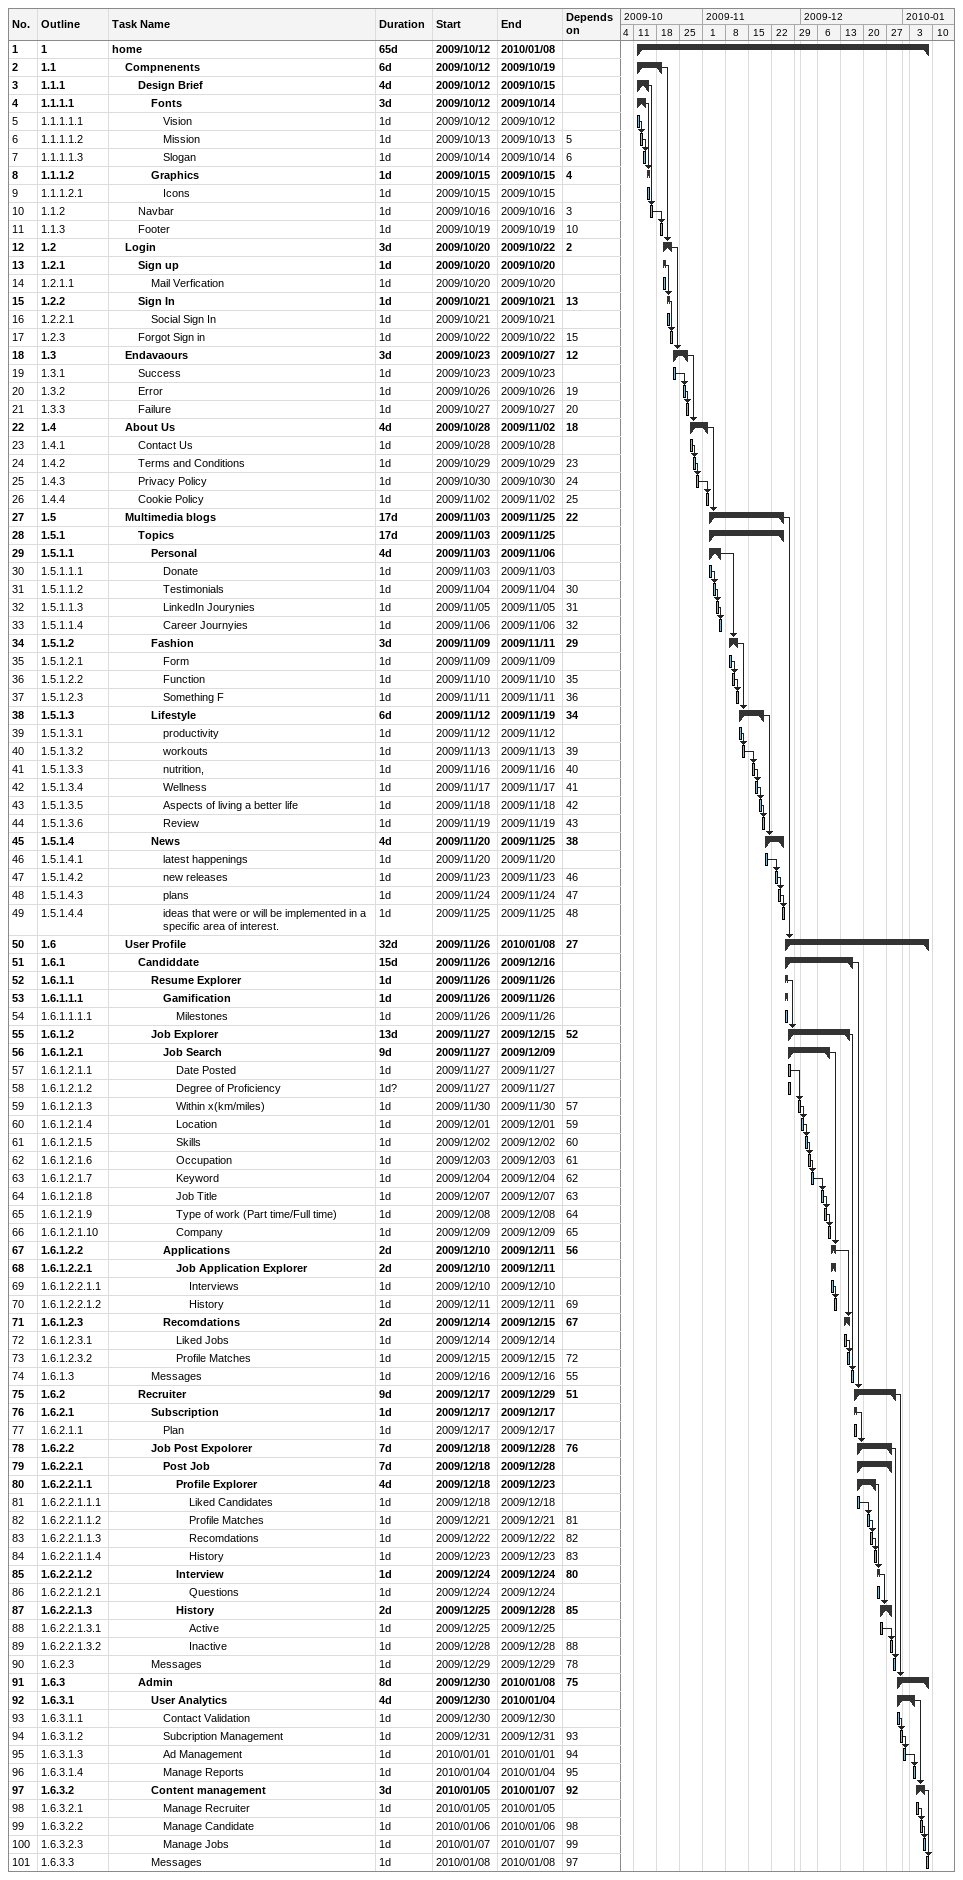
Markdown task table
| ID | WBS | Task | Duration | Start | Finish | Predecessors |
|---|---|---|---|---|---|---|
| 1 | 1 | **home** | 65d | 2009-10-12 | 2010-01-08 |  |
| 2 | 1.1 | **Compnenents** | 6d | 2009-10-12 | 2009-10-19 |  |
| 3 | 1.1.1 | **Design Brief** | 4d | 2009-10-12 | 2009-10-15 |  |
| 4 | 1.1.1.1 | **Fonts** | 3d | 2009-10-12 | 2009-10-14 |  |
| 5 | 1.1.1.1.1 | Vision | 1d | 2009-10-12 | 2009-10-12 |  |
| 6 | 1.1.1.1.2 | Mission | 1d | 2009-10-13 | 2009-10-13 | 5 |
| 7 | 1.1.1.1.3 | Slogan | 1d | 2009-10-14 | 2009-10-14 | 6 |
| 8 | 1.1.1.2 | **Graphics** | 1d | 2009-10-15 | 2009-10-15 | 4 |
| 9 | 1.1.1.2.1 | Icons | 1d | 2009-10-15 | 2009-10-15 |  |
| 10 | 1.1.2 | Navbar | 1d | 2009-10-16 | 2009-10-16 | 3 |
| 11 | 1.1.3 | Footer | 1d | 2009-10-19 | 2009-10-19 | 10 |
| 12 | 1.2 | **Login** | 3d | 2009-10-20 | 2009-10-22 | 2 |
| 13 | 1.2.1 | **Sign up** | 1d | 2009-10-20 | 2009-10-20 |  |
| 14 | 1.2.1.1 | Mail Verfication | 1d | 2009-10-20 | 2009-10-20 |  |
| 15 | 1.2.2 | **Sign In** | 1d | 2009-10-21 | 2009-10-21 | 13 |
| 16 | 1.2.2.1 | Social Sign In | 1d | 2009-10-21 | 2009-10-21 |  |
| 17 | 1.2.3 | Forgot Sign in | 1d | 2009-10-22 | 2009-10-22 | 15 |
| 18 | 1.3 | **Endavaours** | 3d | 2009-10-23 | 2009-10-27 | 12 |
| 19 | 1.3.1 | Success | 1d | 2009-10-23 | 2009-10-23 |  |
| 20 | 1.3.2 | Error | 1d | 2009-10-26 | 2009-10-26 | 19 |
| 21 | 1.3.3 | Failure | 1d | 2009-10-27 | 2009-10-27 | 20 |
| 22 | 1.4 | **About Us** | 4d | 2009-10-28 | 2009-11-02 | 18 |
| 23 | 1.4.1 | Contact Us | 1d | 2009-10-28 | 2009-10-28 |  |
| 24 | 1.4.2 | Terms and Conditions | 1d | 2009-10-29 | 2009-10-29 | 23 |
| 25 | 1.4.3 | Privacy Policy | 1d | 2009-10-30 | 2009-10-30 | 24 |
| 26 | 1.4.4 | Cookie Policy | 1d | 2009-11-02 | 2009-11-02 | 25 |
| 27 | 1.5 | **Multimedia blogs** | 17d | 2009-11-03 | 2009-11-25 | 22 |
| 28 | 1.5.1 | **Topics** | 17d | 2009-11-03 | 2009-11-25 |  |
| 29 | 1.5.1.1 | **Personal** | 4d | 2009-11-03 | 2009-11-06 |  |
| 30 | 1.5.1.1.1 | Donate | 1d | 2009-11-03 | 2009-11-03 |  |
| 31 | 1.5.1.1.2 | Testimonials | 1d | 2009-11-04 | 2009-11-04 | 30 |
| 32 | 1.5.1.1.3 | LinkedIn Jourynies | 1d | 2009-11-05 | 2009-11-05 | 31 |
| 33 | 1.5.1.1.4 | Career Journyies | 1d | 2009-11-06 | 2009-11-06 | 32 |
| 34 | 1.5.1.2 | **Fashion** | 3d | 2009-11-09 | 2009-11-11 | 29 |
| 35 | 1.5.1.2.1 | Form | 1d | 2009-11-09 | 2009-11-09 |  |
| 36 | 1.5.1.2.2 | Function | 1d | 2009-11-10 | 2009-11-10 | 35 |
| 37 | 1.5.1.2.3 | Something F | 1d | 2009-11-11 | 2009-11-11 | 36 |
| 38 | 1.5.1.3 | **Lifestyle** | 6d | 2009-11-12 | 2009-11-19 | 34 |
| 39 | 1.5.1.3.1 | productivity | 1d | 2009-11-12 | 2009-11-12 |  |
| 40 | 1.5.1.3.2 | workouts | 1d | 2009-11-13 | 2009-11-13 | 39 |
| 41 | 1.5.1.3.3 | nutrition, | 1d | 2009-11-16 | 2009-11-16 | 40 |
| 42 | 1.5.1.3.4 | Wellness | 1d | 2009-11-17 | 2009-11-17 | 41 |
| 43 | 1.5.1.3.5 | Aspects of living a better life | 1d | 2009-11-18 | 2009-11-18 | 42 |
| 44 | 1.5.1.3.6 | Review | 1d | 2009-11-19 | 2009-11-19 | 43 |
| 45 | 1.5.1.4 | **News** | 4d | 2009-11-20 | 2009-11-25 | 38 |
| 46 | 1.5.1.4.1 | latest happenings | 1d | 2009-11-20 | 2009-11-20 |  |
| 47 | 1.5.1.4.2 | new releases | 1d | 2009-11-23 | 2009-11-23 | 46 |
| 48 | 1.5.1.4.3 | plans | 1d | 2009-11-24 | 2009-11-24 | 47 |
| 49 | 1.5.1.4.4 | ideas that were or will be implemented in a specific area of interest. | 1d | 2009-11-25 | 2009-11-25 | 48 |
| 50 | 1.6 | **User Profile** | 32d | 2009-11-26 | 2010-01-08 | 27 |
| 51 | 1.6.1 | **Candiddate** | 15d | 2009-11-26 | 2009-12-16 |  |
| 52 | 1.6.1.1 | **Resume Explorer** | 1d | 2009-11-26 | 2009-11-26 |  |
| 53 | 1.6.1.1.1 | **Gamification** | 1d | 2009-11-26 | 2009-11-26 |  |
| 54 | 1.6.1.1.1.1 | Milestones | 1d | 2009-11-26 | 2009-11-26 |  |
| 55 | 1.6.1.2 | **Job Explorer** | 13d | 2009-11-27 | 2009-12-15 | 52 |
| 56 | 1.6.1.2.1 | **Job Search** | 9d | 2009-11-27 | 2009-12-09 |  |
| 57 | 1.6.1.2.1.1 | Date Posted | 1d | 2009-11-27 | 2009-11-27 |  |
| 58 | 1.6.1.2.1.2 | Degree of Proficiency | 1d? | 2009-11-27 | 2009-11-27 |  |
| 59 | 1.6.1.2.1.3 | Within x(km/miles) | 1d | 2009-11-30 | 2009-11-30 | 57 |
| 60 | 1.6.1.2.1.4 | Location | 1d | 2009-12-01 | 2009-12-01 | 59 |
| 61 | 1.6.1.2.1.5 | Skills | 1d | 2009-12-02 | 2009-12-02 | 60 |
| 62 | 1.6.1.2.1.6 | Occupation | 1d | 2009-12-03 | 2009-12-03 | 61 |
| 63 | 1.6.1.2.1.7 | Keyword | 1d | 2009-12-04 | 2009-12-04 | 62 |
| 64 | 1.6.1.2.1.8 | Job Title | 1d | 2009-12-07 | 2009-12-07 | 63 |
| 65 | 1.6.1.2.1.9 | Type of work (Part time/Full time) | 1d | 2009-12-08 | 2009-12-08 | 64 |
| 66 | 1.6.1.2.1.10 | Company | 1d | 2009-12-09 | 2009-12-09 | 65 |
| 67 | 1.6.1.2.2 | **Applications** | 2d | 2009-12-10 | 2009-12-11 | 56 |
| 68 | 1.6.1.2.2.1 | **Job Application Explorer** | 2d | 2009-12-10 | 2009-12-11 |  |
| 69 | 1.6.1.2.2.1.1 | Interviews | 1d | 2009-12-10 | 2009-12-10 |  |
| 70 | 1.6.1.2.2.1.2 | History | 1d | 2009-12-11 | 2009-12-11 | 69 |
| 71 | 1.6.1.2.3 | **Recomdations** | 2d | 2009-12-14 | 2009-12-15 | 67 |
| 72 | 1.6.1.2.3.1 | Liked Jobs | 1d | 2009-12-14 | 2009-12-14 |  |
| 73 | 1.6.1.2.3.2 | Profile Matches | 1d | 2009-12-15 | 2009-12-15 | 72 |
| 74 | 1.6.1.3 | Messages | 1d | 2009-12-16 | 2009-12-16 | 55 |
| 75 | 1.6.2 | **Recruiter** | 9d | 2009-12-17 | 2009-12-29 | 51 |
| 76 | 1.6.2.1 | **Subscription** | 1d | 2009-12-17 | 2009-12-17 |  |
| 77 | 1.6.2.1.1 | Plan | 1d | 2009-12-17 | 2009-12-17 |  |
| 78 | 1.6.2.2 | **Job Post Expolorer** | 7d | 2009-12-18 | 2009-12-28 | 76 |
| 79 | 1.6.2.2.1 | **Post Job** | 7d | 2009-12-18 | 2009-12-28 |  |
| 80 | 1.6.2.2.1.1 | **Profile Explorer** | 4d | 2009-12-18 | 2009-12-23 |  |
| 81 | 1.6.2.2.1.1.1 | Liked Candidates | 1d | 2009-12-18 | 2009-12-18 |  |
| 82 | 1.6.2.2.1.1.2 | Profile Matches | 1d | 2009-12-21 | 2009-12-21 | 81 |
| 83 | 1.6.2.2.1.1.3 | Recomdations | 1d | 2009-12-22 | 2009-12-22 | 82 |
| 84 | 1.6.2.2.1.1.4 | History | 1d | 2009-12-23 | 2009-12-23 | 83 |
| 85 | 1.6.2.2.1.2 | **Interview** | 1d | 2009-12-24 | 2009-12-24 | 80 |
| 86 | 1.6.2.2.1.2.1 | Questions | 1d | 2009-12-24 | 2009-12-24 |  |
| 87 | 1.6.2.2.1.3 | **History** | 2d | 2009-12-25 | 2009-12-28 | 85 |
| 88 | 1.6.2.2.1.3.1 | Active | 1d | 2009-12-25 | 2009-12-25 |  |
| 89 | 1.6.2.2.1.3.2 | Inactive | 1d | 2009-12-28 | 2009-12-28 | 88 |
| 90 | 1.6.2.3 | Messages | 1d | 2009-12-29 | 2009-12-29 | 78 |
| 91 | 1.6.3 | **Admin** | 8d | 2009-12-30 | 2010-01-08 | 75 |
| 92 | 1.6.3.1 | **User Analytics** | 4d | 2009-12-30 | 2010-01-04 |  |
| 93 | 1.6.3.1.1 | Contact Validation | 1d | 2009-12-30 | 2009-12-30 |  |
| 94 | 1.6.3.1.2 | Subcription Management | 1d | 2009-12-31 | 2009-12-31 | 93 |
| 95 | 1.6.3.1.3 | Ad Management | 1d | 2010-01-01 | 2010-01-01 | 94 |
| 96 | 1.6.3.1.4 | Manage Reports | 1d | 2010-01-04 | 2010-01-04 | 95 |
| 97 | 1.6.3.2 | **Content management** | 3d | 2010-01-05 | 2010-01-07 | 92 |
| 98 | 1.6.3.2.1 | Manage Recruiter | 1d | 2010-01-05 | 2010-01-05 |  |
| 99 | 1.6.3.2.2 | Manage Candidate | 1d | 2010-01-06 | 2010-01-06 | 98 |
| 100 | 1.6.3.2.3 | Manage Jobs | 1d | 2010-01-07 | 2010-01-07 | 99 |
| 101 | 1.6.3.3 | Messages | 1d | 2010-01-08 | 2010-01-08 | 97 |
